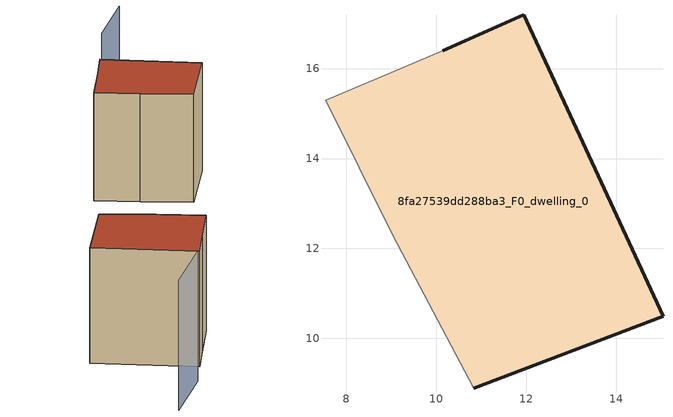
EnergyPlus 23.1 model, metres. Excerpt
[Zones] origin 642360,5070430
8fa27539dd288ba3_F0_dwelling_0
 floor ground (EU_floor_Construction): 15.04,10.49 11.94,17.2 10.14,16.4 7.54,15.3 9.04,12.29 10.84,8.89 z0
 wall outside (EU_wall_Construction): 10.14,16.4 11.94,17.2 15.04,10.49 10.84,8.89 z0:9
 wall adiabatic (EU_wall_Construction): 10.84,8.89 9.04,12.29 7.54,15.3 10.14,16.4 z0:9
 roof outside (EU_roof_Construction): 11.94,17.2 15.04,10.49 10.84,8.89 9.04,12.29 7.54,15.3 10.14,16.4 z9
shading: 17.65,18.7 13.66,17.98 z0:10.1
[Building]
EU S2 Campaign: North Axis=0; Terrain=City; Solar Distribution=FullExterior
[Site:Location]
Lyon-Bron: Latitude=45.75; Longitude=5; Time Zone=1; Elevation=198
[SizingPeriod:WeatherFileDays]
AnnualSizingPeriod: Begin Month=1; Begin Day of Month=1; End Month=12; End Day of Month=31; Day of Week for Start Day=Monday; Use Weather File Daylight Saving Period=No; Use Weather File Rain and Snow Indicators=No
[MATERIAL]
EU_InternalMass_Material: Roughness=MediumRough; Thickness=0.1; Conductivity=1; Density=1800; Specific Heat=900; Thermal Absorptance=0.9; Solar Absorptance=0.7; Visible Absorptance=0.7
[MATERIAL:NOMASS] Roughness=MediumRough; Thermal Absorptance=0.9; Solar Absorptance=0.7; Visible Absorptance=0.7
Name | Thermal Resistance
EU_wall_NoMass | 0.503714
EU_roof_NoMass | 0.959371
EU_floor_NoMass | 0.347222
[CONSTRUCTION]
EU_wall_Construction: EU_wall_NoMass
EU_roof_Construction: EU_roof_NoMass
EU_floor_Construction: EU_floor_NoMass
EU_InternalMass_Construction: EU_InternalMass_Material
[ZONE]
8fa27539dd288ba3_F0_dwelling_0: Type=1; Multiplier=1; Ceiling Height=autocalculate; Volume=305.251; Floor Area=autocalculate; Part of Total Floor Area=Yes
[INTERNALMASS]
8fa27539dd288ba3_F0_dwelling_0_EU_InternalMass: Construction=EU_InternalMass_Construction; Zone or ZoneList=8fa27539dd288ba3_F0_dwelling_0; Surface Area=33.9119
[OTHEREQUIPMENT]
EU_Step8_InternalGain_8fa27539dd288ba3_F0_dwelling_0_f000: Fuel Type=Electricity; Zone or ZoneList or Space or SpaceList=8fa27539dd288ba3_F0_dwelling_0; Schedule=EU_Step8_GainSchedule_8fa27539dd288ba3_F0_dwelling_0_f000; Design Level Calculation Method=Watts/Area; Power per Zone Floor Area=1; Fraction Latent=0; Fraction Radiant=0; Fraction Lost=0; Carbon Dioxide Generation Rate=0; EndUse Subcategory=EU_Step8_InternalGains
[ZONEVENTILATION:DESIGNFLOWRATE]
EU_ConstantAir_8fa27539dd288ba3_F0_dwelling_0: Zone or ZoneList or Space or SpaceList=8fa27539dd288ba3_F0_dwelling_0; Schedule=EU_AlwaysOn; Design Flow Rate Calculation Method=AirChanges/Hour; Air Changes per Hour=0.64; Ventilation Type=Natural; Fan Pressure Rise=0; Fan Total Efficiency=1; Constant Term Coefficient=1; Temperature Term Coefficient=0; Velocity Term Coefficient=0; Velocity Squared Term Coefficient=0; Minimum Indoor Temperature=-100; Maximum Indoor Temperature=100; Delta Temperature=-100; Minimum Outdoor Temperature=-100; Maximum Outdoor Temperature=100; Maximum Wind Speed=40
[HVACTEMPLATE:THERMOSTAT]
EU_HeatOnly_8fa27539dd288ba3_F0_dwelling_0: Constant Heating Setpoint=20; Constant Cooling Setpoint=50
[HVACTEMPLATE:ZONE:IDEALLOADSAIRSYSTEM]
8fa27539dd288ba3_F0_dwelling_0: Template Thermostat=EU_HeatOnly_8fa27539dd288ba3_F0_dwelling_0; System Availability Schedule=EU_AlwaysOn; Maximum Heating Supply Air Temperature=50; Minimum Cooling Supply Air Temperature=13; Maximum Heating Supply Air Humidity Ratio=0.0156; Minimum Cooling Supply Air Humidity Ratio=0.0077; Heating Limit=NoLimit; Cooling Limit=NoLimit; Heating Availability Schedule=EU_AlwaysOn; Cooling Availability Schedule=EU_CoolingOff; Dehumidification Control Type=ConstantSensibleHeatRatio; Cooling Sensible Heat Ratio=0.7; Dehumidification Setpoint=60; Humidification Control Type=None; Humidification Setpoint=30; Outdoor Air Method=None; Outdoor Air Flow Rate per Person=0.00944; Outdoor Air Flow Rate per Zone Floor Area=0; Outdoor Air Flow Rate per Zone=0; Demand Controlled Ventilation Type=None; Outdoor Air Economizer Type=NoEconomizer; Heat Recovery Type=None; Sensible Heat Recovery Effectiveness=0.7; Latent Heat Recovery Effectiveness=0.65
[SIZING:ZONE]
8fa27539dd288ba3_F0_dwelling_0: Zone Cooling Design Supply Air Temperature Input Method=SupplyAirTemperature; Zone Cooling Design Supply Air Temperature=13; Zone Heating Design Supply Air Temperature Input Method=SupplyAirTemperature; Zone Heating Design Supply Air Temperature=50; Zone Cooling Design Supply Air Humidity Ratio=0.008; Zone Heating Design Supply Air Humidity Ratio=0.008; Cooling Design Air Flow Method=DesignDay; Cooling Design Air Flow Rate=0; Cooling Minimum Air Flow per Zone Floor Area=0.000762; Cooling Minimum Air Flow=0; Cooling Minimum Air Flow Fraction=0.2; Heating Design Air Flow Method=DesignDay; Heating Design Air Flow Rate=0; Heating Maximum Air Flow per Zone Floor Area=0.002032; Heating Maximum Air Flow=0.141576; Heating Maximum Air Flow Fraction=0.3; Account for Dedicated Outdoor Air System=No; Dedicated Outdoor Air System Control Strategy=NeutralSupplyAir; Dedicated Outdoor Air Low Setpoint Temperature for Design=autosize; Dedicated Outdoor Air High Setpoint Temperature for Design=autosize; Zone Load Sizing Method=Sensible Load Only No Latent Load; Zone Latent Cooling Design Supply Air Humidity Ratio Input Method=HumidityRatioDifference; Zone Cooling Design Supply Air Humidity Ratio Difference=0.005; Zone Latent Heating Design Supply Air Humidity Ratio Input Method=HumidityRatioDifference; Zone Humidification Design Supply Air Humidity Ratio Difference=0.005
[SCHEDULE:CONSTANT]
Name | Hourly Value
EU_AlwaysOn | 1
EU_CoolingOff | 0
[SCHEDULE:FILE]
EU_Step8_GainSchedule_8fa27539dd288ba3_F0_dwelling_0_f000: File=../../schedules/8fa27539dd288ba3/8fa27539dd288ba3_F0_dwelling_0_f000_gain.csv; Column Number=1; Rows to Skip at Top=0; Number of Hours of Data=8760; Column Separator=Comma; Interpolate to Timestep=No; Minutes per Item=60; Adjust Schedule for Daylight Savings=Yes
